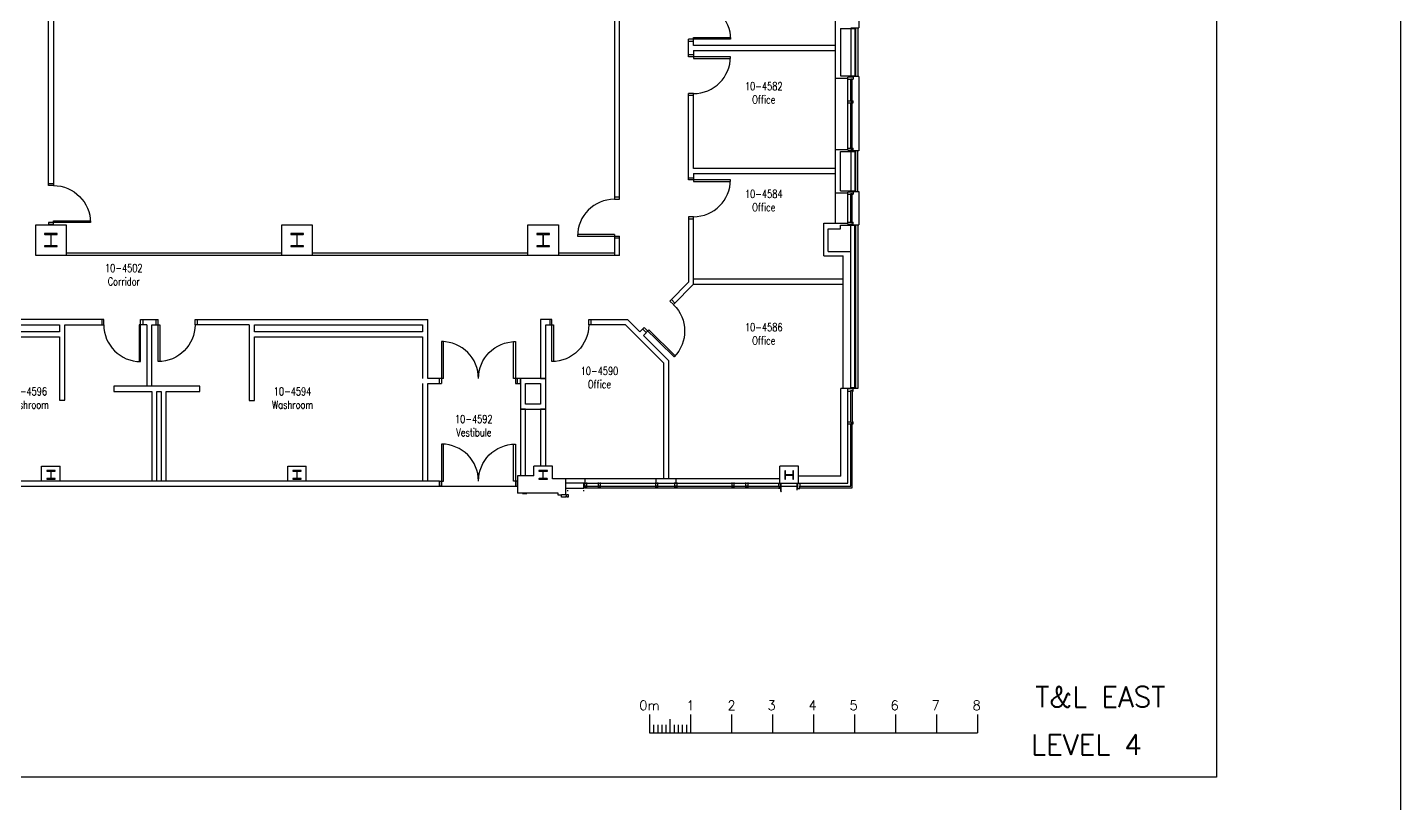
# Model space of a CAD drawing. Extents: x 11182 to 734459, y -1391328 to 152085.
# Drawn here: x 564736 to 598212, y -1111316 to -1092396 of the extents above; entities that cross this region are included whole.
import ezdxf
from ezdxf.enums import TextEntityAlignment as Align

# ---------------------------------------------------------------- set-up
doc = ezdxf.new("R2010")
doc.units = 0
doc.header["$LTSCALE"] = 500
doc.header["$MEASUREMENT"] = 0
doc.layers.get('0').update_dxf_attribs({"linetype": 'CONTINUOUS'})
doc.layers.add('0_Defpoints', color=106, linetype='CONTINUOUS', plot=False)
for name, color, linetype in [('0_room_data', 7, 'CONTINUOUS'), ('0_text', 7, 'CONTINUOUS'), ('1_Wall_Exist', 251, 'CONTINUOUS'), ('3_Text', 7, 'CONTINUOUS')]:
    doc.layers.add(name, color=color, linetype=linetype)
doc.styles.add('1_200', font='simplex.shx', dxfattribs={"width": 0.75, "height": 460})
doc.styles.get("Standard").update_dxf_attribs({"font": 'ROMANS', "height": 200})

# ---------------------------------------------------------------- blocks, each defined once
blk = doc.blocks.new('room_data')
at = {"layer": '3_Text', "style": '1_200', "width": 0.75}
for tag, p in [('ROOMNUM', (0, 0)), ('ROOMUSE', (0, -575))]:
    blk.add_attdef(tag, text='', height=345, dxfattribs=at).set_placement(p, align=Align.MIDDLE_CENTER)

msp = doc.modelspace()

# ---------------------------------------------------------------- linework, layer by layer
for p, q in [((579901, -1109148), (579901, -1109593)), ((580401, -1109261), (580401, -1109593)), ((580901, -1109148), (580901, -1109593)), ((581901, -1109148), (581901, -1109593)), ((582901, -1109148), (582901, -1109593)), ((583901, -1109148), (583901, -1109593)), ((584901, -1109148), (584901, -1109593)), ((585901, -1109148), (585901, -1109593)), ((586901, -1109148), (586901, -1109593)), ((587901, -1109148), (587901, -1109593)), ((579901, -1109593), (587901, -1109593)), ((580001, -1109394), (580001, -1109593)), ((580101, -1109394), (580101, -1109593)), ((580201, -1109394), (580201, -1109593)), ((580301, -1109394), (580301, -1109593)), ((580501, -1109394), (580501, -1109593)), ((580601, -1109394), (580601, -1109593)), ((580701, -1109394), (580701, -1109593)), ((580801, -1109394), (580801, -1109593))]:
    msp.add_line(p, q)
at = {"layer": '0_Defpoints'}
msp.add_line((598212, -1033261), (598212, -1136702), dxfattribs=at)
msp.add_lwpolyline([(536091, -1073659), (593726, -1073659), (593726, -1110675), (536091, -1110675)], close=True, dxfattribs=at)
at = {"layer": '1_Wall_Exist'}
for p, q in [((584437, -1097169), (584437, -1086954)), ((565246, -1096251), (565246, -1087591)), ((579171, -1096585), (579171, -1087591)), ((565371, -1089643), (565371, -1096251)), ((579046, -1089643), (579046, -1096585)), ((585003, -1090594), (585003, -1092404)), ((580975, -1092834), (580975, -1092644)), ((580975, -1092644), (581875, -1092644)), ((581875, -1092644), (581875, -1092684)), ((584558, -1092419), (584933, -1092419)), ((584558, -1092419), (584558, -1093579)), ((584808, -1092404), (585003, -1092404)), ((584808, -1092419), (584808, -1093579)), ((584908, -1092419), (584908, -1093579)), ((584933, -1093579), (584933, -1092419)), ((584978, -1092404), (584978, -1093594)), ((580850, -1093109), (580850, -1092684)), ((581875, -1092684), (580850, -1092684)), ((580850, -1092734), (580975, -1092734)), ((584437, -1092834), (580975, -1092834)), ((580975, -1092959), (584437, -1092959)), ((580975, -1092959), (580975, -1093149)), ((580850, -1093059), (580975, -1093059)), ((581875, -1093109), (580850, -1093109)), ((580975, -1093149), (581875, -1093149)), ((581875, -1093149), (581875, -1093109)), ((584437, -1093629), (584735, -1093629)), ((584558, -1093579), (584933, -1093579)), ((584735, -1095389), (584735, -1093609)), ((584864, -1093609), (584735, -1093609)), ((585003, -1093594), (584808, -1093594)), ((584808, -1094197), (584808, -1093645)), ((584808, -1093645), (584845, -1093645)), ((584845, -1094197), (584845, -1093645)), ((584864, -1093609), (584864, -1093659)), ((585003, -1093594), (585003, -1095404)), ((584735, -1093659), (584808, -1093659)), ((584845, -1093659), (584864, -1093659)), ((580850, -1096109), (580850, -1094009)), ((580975, -1094009), (580850, -1094009)), ((580975, -1094059), (580850, -1094059)), ((580975, -1095834), (580975, -1094009)), ((584735, -1094184), (584808, -1094184)), ((584735, -1094234), (584808, -1094234)), ((584808, -1094197), (584845, -1094197)), ((584808, -1095352), (584808, -1094222)), ((584808, -1094222), (584845, -1094222)), ((584845, -1094184), (584864, -1094184)), ((584845, -1095352), (584845, -1094222)), ((584845, -1094234), (584864, -1094234)), ((584864, -1094234), (584864, -1094184)), ((584437, -1095369), (584735, -1095369)), ((584558, -1095419), (584933, -1095419)), ((584558, -1096379), (584558, -1095419)), ((584735, -1095339), (584808, -1095339)), ((584735, -1095389), (584864, -1095389)), ((584808, -1095352), (584845, -1095352)), ((585003, -1095404), (584808, -1095404)), ((584808, -1095419), (584808, -1096379)), ((584845, -1095339), (584864, -1095339)), ((584864, -1095389), (584864, -1095339)), ((584908, -1095419), (584908, -1096379)), ((584933, -1096379), (584933, -1095419)), ((584978, -1096394), (584978, -1095404)), ((584437, -1095834), (580975, -1095834)), ((580975, -1095959), (584437, -1095959)), ((580975, -1095959), (580975, -1096149)), ((565246, -1096201), (565371, -1096201)), ((565371, -1096251), (565246, -1096251)), ((580850, -1096059), (580975, -1096059)), ((581875, -1096109), (580850, -1096109)), ((580975, -1096149), (581875, -1096149)), ((581875, -1096149), (581875, -1096109)), ((579171, -1096535), (579046, -1096535)), ((579046, -1096585), (579171, -1096585)), ((584437, -1096429), (584735, -1096429)), ((584558, -1096379), (584933, -1096379)), ((584735, -1097189), (584735, -1096409)), ((584864, -1096409), (584735, -1096409)), ((584735, -1096459), (584808, -1096459)), ((584808, -1096394), (585003, -1096394)), ((584808, -1097152), (584808, -1096445)), ((584808, -1096445), (584845, -1096445)), ((584845, -1097152), (584845, -1096445)), ((584845, -1096459), (584864, -1096459)), ((584864, -1096409), (584864, -1096459)), ((585003, -1096394), (585003, -1097204)), ((564937, -1097952), (564937, -1097206)), ((564937, -1097206), (565680, -1097206)), ((565246, -1097151), (565246, -1097206)), ((566271, -1097151), (565246, -1097151)), ((565371, -1097201), (565246, -1097201)), ((565371, -1097206), (565371, -1097111)), ((565371, -1097111), (566271, -1097111)), ((565680, -1097206), (565680, -1097952)), ((566271, -1097111), (566271, -1097151)), ((570937, -1097952), (570937, -1097206)), ((570937, -1097206), (571680, -1097206)), ((571680, -1097206), (571680, -1097952)), ((576937, -1097952), (576937, -1097206)), ((576937, -1097206), (577680, -1097206)), ((577680, -1097206), (577680, -1097952)), ((580850, -1097009), (580850, -1098607)), ((580975, -1097009), (580850, -1097009)), ((580850, -1097059), (580975, -1097059)), ((580975, -1098658), (580975, -1097009)), ((584150, -1097962), (584150, -1097169)), ((584150, -1097169), (584735, -1097169)), ((584258, -1097304), (584558, -1097304)), ((584258, -1097854), (584258, -1097304)), ((584558, -1097219), (584933, -1097219)), ((584558, -1097304), (584558, -1097219)), ((584735, -1097139), (584808, -1097139)), ((584735, -1097189), (584864, -1097189)), ((584808, -1097152), (584845, -1097152)), ((584808, -1097204), (585003, -1097204)), ((584808, -1101199), (584808, -1097219)), ((584845, -1097139), (584864, -1097139)), ((584864, -1097189), (584864, -1097139)), ((584908, -1101184), (584908, -1097219)), ((584933, -1101184), (584933, -1097219)), ((584978, -1097204), (584978, -1101194)), ((565462, -1097422), (565155, -1097422)), ((565155, -1097422), (565155, -1097438)), ((565158, -1097441), (565299, -1097441)), ((565302, -1097444), (565302, -1097714)), ((565314, -1097714), (565314, -1097444)), ((565317, -1097441), (565459, -1097441)), ((565462, -1097438), (565462, -1097422)), ((571462, -1097422), (571155, -1097422)), ((571155, -1097422), (571155, -1097438)), ((571158, -1097441), (571299, -1097441)), ((571302, -1097444), (571302, -1097714)), ((571314, -1097714), (571314, -1097444)), ((571317, -1097441), (571459, -1097441)), ((571462, -1097438), (571462, -1097422)), ((577462, -1097422), (577155, -1097422)), ((577155, -1097422), (577155, -1097438)), ((577158, -1097441), (577299, -1097441)), ((577302, -1097444), (577302, -1097714)), ((577314, -1097714), (577314, -1097444)), ((577317, -1097441), (577459, -1097441)), ((577462, -1097438), (577462, -1097422)), ((579046, -1097445), (578146, -1097445)), ((578146, -1097445), (578146, -1097485)), ((578146, -1097485), (579171, -1097485)), ((579046, -1097445), (579046, -1097952)), ((579171, -1097535), (579046, -1097535)), ((579171, -1097952), (579171, -1097485)), ((579171, -1097952), (564937, -1097952)), ((565155, -1097720), (565155, -1097736)), ((565155, -1097736), (565462, -1097736)), ((565299, -1097717), (565158, -1097717)), ((565459, -1097717), (565317, -1097717)), ((565462, -1097736), (565462, -1097720)), ((570937, -1097902), (565680, -1097902)), ((571155, -1097720), (571155, -1097736)), ((571155, -1097736), (571462, -1097736)), ((571299, -1097717), (571158, -1097717)), ((571459, -1097717), (571317, -1097717)), ((571462, -1097736), (571462, -1097720)), ((576937, -1097902), (571680, -1097902)), ((577155, -1097720), (577155, -1097736)), ((577155, -1097736), (577462, -1097736)), ((577299, -1097717), (577158, -1097717)), ((577459, -1097717), (577317, -1097717)), ((577462, -1097736), (577462, -1097720)), ((579046, -1097902), (577680, -1097902)), ((584150, -1097962), (584627, -1097962)), ((584258, -1097854), (584808, -1097854)), ((584627, -1101199), (584627, -1097962)), ((580399, -1099067), (580850, -1098607)), ((580975, -1098658), (580488, -1099154)), ((584627, -1098533), (580975, -1098533)), ((580975, -1098658), (584627, -1098658)), ((580488, -1099154), (580399, -1099067)), ((580434, -1099031), (580523, -1099119)), ((566596, -1099517), (562246, -1099517)), ((562371, -1099642), (565521, -1099642)), ((565521, -1099642), (565521, -1099817)), ((565646, -1099642), (566596, -1099642)), ((565646, -1101482), (565646, -1099642)), ((566546, -1099517), (566546, -1099642)), ((566596, -1099642), (566596, -1099517)), ((567646, -1099642), (567456, -1099642)), ((567456, -1099642), (567456, -1100542)), ((567496, -1100542), (567496, -1099517)), ((567496, -1099517), (567921, -1099517)), ((567546, -1099517), (567546, -1099642)), ((567646, -1099642), (567646, -1101142)), ((567771, -1099642), (567961, -1099642)), ((567771, -1101142), (567771, -1099642)), ((567871, -1099642), (567871, -1099517)), ((567921, -1100542), (567921, -1099517)), ((567961, -1099642), (567961, -1100542)), ((568821, -1099517), (574496, -1099517)), ((568821, -1099642), (568821, -1099517)), ((570145, -1099642), (568821, -1099642)), ((568871, -1099517), (568871, -1099642)), ((570145, -1099642), (570145, -1101493)), ((570270, -1099642), (574371, -1099642)), ((570270, -1099817), (570270, -1099642)), ((574371, -1099642), (574371, -1099817)), ((574496, -1100954), (574496, -1099517)), ((577521, -1099517), (577246, -1099517)), ((577246, -1099517), (577246, -1100954)), ((577371, -1099642), (577561, -1099642)), ((577371, -1103088), (577371, -1099642)), ((577471, -1099517), (577471, -1099642)), ((577521, -1100542), (577521, -1099517)), ((577561, -1099642), (577561, -1100542)), ((578421, -1099517), (579365, -1099517)), ((578421, -1099642), (578421, -1099517)), ((579314, -1099642), (578421, -1099642)), ((578471, -1099517), (578471, -1099642)), ((579314, -1099642), (579576, -1099904)), ((579664, -1099816), (579365, -1099517)), ((565521, -1099817), (562371, -1099817)), ((562371, -1099942), (565521, -1099942)), ((565521, -1099942), (565521, -1101482)), ((574371, -1099817), (570270, -1099817)), ((570270, -1099942), (574371, -1099942)), ((570270, -1101493), (570270, -1099942)), ((574371, -1099942), (574371, -1100954)), ((579576, -1099904), (580246, -1100574)), ((579768, -1099709), (579664, -1099816)), ((579823, -1099833), (579733, -1099745)), ((579753, -1099904), (579886, -1099768)), ((580371, -1100522), (579753, -1099904)), ((580500, -1100427), (579768, -1099709)), ((579886, -1099768), (580528, -1100399)), ((574877, -1100054), (574832, -1100054)), ((574832, -1100054), (574832, -1101079)), ((574877, -1100954), (574877, -1100054)), ((576588, -1100954), (576588, -1100054)), ((576588, -1100054), (576632, -1100054)), ((576632, -1100054), (576632, -1101079)), ((567456, -1100542), (567496, -1100542)), ((567961, -1100542), (567921, -1100542)), ((577561, -1100542), (577521, -1100542)), ((580246, -1100574), (580246, -1103398)), ((580371, -1103398), (580371, -1100522)), ((580528, -1100399), (580500, -1100427)), ((574877, -1100954), (574496, -1100954)), ((574782, -1101079), (574782, -1100954)), ((576632, -1100954), (576588, -1100954)), ((576755, -1100954), (576632, -1100954)), ((576683, -1101079), (576683, -1100954)), ((576755, -1101079), (576755, -1100954)), ((576755, -1100954), (576755, -1103323)), ((577371, -1100954), (576755, -1100954)), ((577246, -1100954), (577371, -1100954)), ((566842, -1101142), (566842, -1101267)), ((568942, -1101142), (566842, -1101142)), ((566842, -1101267), (567767, -1101267)), ((567767, -1101267), (567767, -1103452)), ((567892, -1103452), (567892, -1101267)), ((567892, -1101267), (567992, -1101267)), ((567992, -1101267), (567992, -1103452)), ((568117, -1103452), (568117, -1101267)), ((568117, -1101267), (568942, -1101267)), ((568942, -1101267), (568942, -1101142)), ((574371, -1101079), (574371, -1103452)), ((574496, -1103452), (574496, -1101079)), ((574496, -1101079), (574832, -1101079)), ((576632, -1101079), (576755, -1101079)), ((576880, -1101079), (577246, -1101079)), ((576880, -1101579), (576880, -1101079)), ((577246, -1101079), (577246, -1101579)), ((584567, -1103338), (584567, -1101199)), ((584808, -1101199), (584567, -1101199)), ((584735, -1103506), (584735, -1101209)), ((584864, -1101209), (584735, -1101209)), ((584735, -1101259), (584808, -1101259)), ((584933, -1101184), (584808, -1101184)), ((584978, -1101194), (584808, -1101194)), ((584808, -1101247), (584845, -1101247)), ((584808, -1102023), (584808, -1101247)), ((584845, -1101247), (584845, -1102023)), ((584845, -1101259), (584864, -1101259)), ((584864, -1101259), (584864, -1101209)), ((565521, -1101482), (565646, -1101482)), ((570145, -1101493), (570270, -1101493)), ((577246, -1101579), (576880, -1101579)), ((576880, -1101704), (576755, -1101704)), ((576755, -1101704), (577371, -1101704)), ((576880, -1103323), (576880, -1101704)), ((577371, -1101704), (577246, -1101704)), ((577246, -1101704), (577246, -1103088)), ((584735, -1102009), (584808, -1102009)), ((584808, -1102023), (584845, -1102023)), ((584845, -1102009), (584864, -1102009)), ((584864, -1102059), (584864, -1102009)), ((584735, -1102059), (584808, -1102059)), ((584808, -1103579), (584808, -1102048)), ((584808, -1102048), (584845, -1102048)), ((584845, -1103616), (584845, -1102048)), ((584845, -1102059), (584864, -1102059)), ((574877, -1102554), (574832, -1102554)), ((574832, -1102554), (574832, -1103579)), ((574877, -1103454), (574877, -1102554)), ((576588, -1103454), (576588, -1102554)), ((576588, -1102554), (576632, -1102554)), ((576632, -1102554), (576632, -1103579)), ((565082, -1103088), (565534, -1103088)), ((565082, -1103452), (565082, -1103088)), ((565411, -1103196), (565205, -1103196)), ((565205, -1103196), (565205, -1103211)), ((565208, -1103214), (565300, -1103214)), ((565303, -1103217), (565303, -1103392)), ((565313, -1103392), (565313, -1103217)), ((565316, -1103214), (565408, -1103214)), ((565411, -1103211), (565411, -1103196)), ((565534, -1103452), (565534, -1103088)), ((571082, -1103088), (571534, -1103088)), ((571082, -1103452), (571082, -1103088)), ((571411, -1103196), (571205, -1103196)), ((571205, -1103196), (571205, -1103211)), ((571208, -1103214), (571300, -1103214)), ((571303, -1103217), (571303, -1103392)), ((571313, -1103392), (571313, -1103217)), ((571316, -1103214), (571408, -1103214)), ((571411, -1103211), (571411, -1103196)), ((571534, -1103452), (571534, -1103088)), ((577082, -1103323), (576683, -1103323)), ((576683, -1103323), (576683, -1103751)), ((577534, -1103088), (577082, -1103088)), ((577082, -1103323), (577082, -1103088)), ((577411, -1103196), (577205, -1103196)), ((577205, -1103196), (577205, -1103211)), ((577208, -1103214), (577300, -1103214)), ((577303, -1103217), (577303, -1103392)), ((577313, -1103392), (577313, -1103217)), ((577316, -1103214), (577408, -1103214)), ((577411, -1103211), (577411, -1103196)), ((577534, -1103398), (577534, -1103088)), ((583534, -1103088), (583082, -1103088)), ((583082, -1103504), (583082, -1103088)), ((583215, -1103201), (583200, -1103201)), ((583200, -1103201), (583200, -1103407)), ((583218, -1103296), (583218, -1103204)), ((583218, -1103404), (583218, -1103312)), ((583396, -1103299), (583221, -1103299)), ((583221, -1103309), (583396, -1103309)), ((583399, -1103204), (583399, -1103296)), ((583399, -1103312), (583399, -1103404)), ((583416, -1103201), (583402, -1103201)), ((583416, -1103407), (583416, -1103201)), ((583534, -1103504), (583534, -1103088)), ((584567, -1103338), (583534, -1103338)), ((560061, -1103576), (574782, -1103576)), ((561962, -1103452), (574782, -1103452)), ((565205, -1103398), (565205, -1103412)), ((565205, -1103412), (565411, -1103412)), ((565300, -1103395), (565208, -1103395)), ((565408, -1103395), (565316, -1103395)), ((565411, -1103412), (565411, -1103398)), ((571205, -1103398), (571205, -1103412)), ((571205, -1103412), (571411, -1103412)), ((571300, -1103395), (571208, -1103395)), ((571408, -1103395), (571316, -1103395)), ((571411, -1103412), (571411, -1103398)), ((574782, -1103452), (574782, -1103576)), ((574782, -1103579), (574782, -1103454)), ((574782, -1103454), (574877, -1103454)), ((574782, -1103576), (576683, -1103579)), ((574832, -1103579), (574782, -1103579)), ((576683, -1103454), (576588, -1103454)), ((576632, -1103579), (576683, -1103579)), ((576683, -1103579), (576683, -1103454)), ((577205, -1103398), (577205, -1103412)), ((577205, -1103412), (577411, -1103412)), ((577300, -1103395), (577208, -1103395)), ((577408, -1103395), (577316, -1103395)), ((577411, -1103412), (577411, -1103398)), ((583082, -1103398), (577534, -1103398)), ((577858, -1103779), (577858, -1103398)), ((578318, -1103504), (577858, -1103504)), ((577858, -1103629), (578303, -1103629)), ((577913, -1103704), (577913, -1103679)), ((578303, -1103629), (578303, -1103504)), ((578303, -1103704), (578303, -1103679)), ((578315, -1103490), (578315, -1103563)), ((578315, -1103506), (583095, -1103506)), ((578315, -1103579), (583059, -1103579)), ((578315, -1103600), (578315, -1103619)), ((578315, -1103616), (583059, -1103616)), ((578315, -1103619), (578365, -1103619)), ((578326, -1103563), (578326, -1103600)), ((578334, -1103506), (578334, -1103398)), ((578351, -1103563), (578351, -1103600)), ((578365, -1103490), (578365, -1103563)), ((578365, -1103600), (578365, -1103619)), ((578650, -1103490), (578650, -1103563)), ((578650, -1103600), (578650, -1103619)), ((578650, -1103619), (578700, -1103619)), ((578661, -1103563), (578661, -1103600)), ((578686, -1103563), (578686, -1103600)), ((578700, -1103490), (578700, -1103563)), ((578700, -1103600), (578700, -1103619)), ((580045, -1103490), (580045, -1103563)), ((580045, -1103600), (580045, -1103619)), ((580045, -1103619), (580095, -1103619)), ((580056, -1103563), (580056, -1103600)), ((580061, -1103506), (580061, -1103398)), ((580081, -1103563), (580081, -1103600)), ((580095, -1103490), (580095, -1103563)), ((580095, -1103600), (580095, -1103619)), ((580515, -1103490), (580515, -1103563)), ((580515, -1103600), (580515, -1103619)), ((580515, -1103619), (580565, -1103619)), ((580526, -1103563), (580526, -1103600)), ((580549, -1103506), (580549, -1103398)), ((580551, -1103563), (580551, -1103600)), ((580565, -1103490), (580565, -1103563)), ((580565, -1103600), (580565, -1103619)), ((581910, -1103490), (581910, -1103563)), ((581910, -1103600), (581910, -1103619)), ((581910, -1103619), (581960, -1103619)), ((581921, -1103563), (581921, -1103600)), ((581946, -1103563), (581946, -1103600)), ((581960, -1103490), (581960, -1103563)), ((581960, -1103600), (581960, -1103619)), ((582245, -1103490), (582245, -1103563)), ((582245, -1103600), (582245, -1103619)), ((582245, -1103619), (582295, -1103619)), ((582256, -1103563), (582256, -1103600)), ((582281, -1103563), (582281, -1103600)), ((582295, -1103490), (582295, -1103563)), ((582295, -1103600), (582295, -1103619)), ((583045, -1103506), (583045, -1103579)), ((583045, -1103616), (583045, -1103635)), ((583095, -1103635), (583045, -1103635)), ((583059, -1103579), (583059, -1103616)), ((583086, -1103525), (583086, -1103524)), ((583086, -1103524), (583102, -1103524)), ((583101, -1103525), (583086, -1103525)), ((583095, -1103635), (583095, -1103506)), ((583098, -1103504), (583518, -1103504)), ((583106, -1103709), (583101, -1103525)), ((583102, -1103524), (583107, -1103708)), ((583113, -1103679), (583113, -1103504)), ((583113, -1103579), (583503, -1103579)), ((583200, -1103407), (583215, -1103407)), ((583402, -1103407), (583416, -1103407)), ((583503, -1103679), (583503, -1103504)), ((583518, -1103506), (584735, -1103506)), ((583518, -1103635), (583518, -1103506)), ((583518, -1103635), (583568, -1103635)), ((583555, -1103579), (584808, -1103579)), ((583555, -1103579), (583555, -1103616)), ((583555, -1103616), (584845, -1103616)), ((583568, -1103506), (583568, -1103579)), ((583568, -1103616), (583568, -1103635)), ((577677, -1103751), (576683, -1103751)), ((576808, -1103754), (576908, -1103754)), ((577677, -1103795), (577677, -1103751)), ((577757, -1103795), (577677, -1103795)), ((577757, -1103779), (577858, -1103779)), ((577757, -1103843), (577757, -1103779)), ((577858, -1103843), (577757, -1103843)), ((577858, -1103779), (577858, -1103797)), ((577858, -1103797), (577889, -1103797)), ((577889, -1103825), (577858, -1103825)), ((577858, -1103825), (577858, -1103843)), ((577889, -1103797), (577889, -1103779)), ((577889, -1103779), (577917, -1103779)), ((577889, -1103843), (577889, -1103825)), ((577917, -1103843), (577889, -1103843)), ((577917, -1103779), (577917, -1103843)), ((583111, -1103709), (583106, -1103709)), ((583107, -1103708), (583110, -1103708)), ((583110, -1103708), (583110, -1103700)), ((583110, -1103700), (583111, -1103700)), ((583111, -1103700), (583111, -1103709))]:
    msp.add_line(p, q, dxfattribs=at)
at = {"layer": '1_Wall_Exist', "extrusion": (0, 0, -1)}
for centre, start, end in [((-580975, -1092684), 90, 180), ((-565371, -1097151), 90, 180), ((-579858, -1099797), 134.4571, 224.4571), ((-567921, -1099642), 180, 270), ((-577521, -1099642), 180, 270), ((-576632, -1100954), 360, 90), ((-576632, -1103454), 360, 90)]:
    msp.add_arc(centre, 900, start, end, dxfattribs=at)
at = {"layer": '1_Wall_Exist'}
for centre, radius, start, end in [((580975, -1093109), 900, 270, 0), ((580975, -1096109), 900, 270, 0), ((579046, -1097485), 900, 90, 180), ((565158, -1097438), 3, 180, 270), ((565299, -1097444), 3, 0, 90), ((565317, -1097444), 3, 90, 180), ((565459, -1097438), 3, 270, 0), ((571158, -1097438), 3, 180, 270), ((571299, -1097444), 3, 0, 90), ((571317, -1097444), 3, 90, 180), ((571459, -1097438), 3, 270, 0), ((577158, -1097438), 3, 180, 270), ((577299, -1097444), 3, 0, 90), ((577317, -1097444), 3, 90, 180), ((577459, -1097438), 3, 270, 0), ((565158, -1097720), 3, 90, 180), ((565299, -1097714), 3, 270, 0), ((565317, -1097714), 3, 180, 270), ((565459, -1097720), 3, 0, 90), ((571158, -1097720), 3, 90, 180), ((571299, -1097714), 3, 270, 0), ((571317, -1097714), 3, 180, 270), ((571459, -1097720), 3, 0, 90), ((577158, -1097720), 3, 90, 180), ((577299, -1097714), 3, 270, 0), ((577317, -1097714), 3, 180, 270), ((577459, -1097720), 3, 0, 90), ((567496, -1099642), 900, 180, 270), ((574832, -1100954), 900, 0, 90), ((574832, -1103454), 900, 0, 90), ((565208, -1103211), 3, 180, 270), ((565300, -1103217), 3, 0, 90), ((565316, -1103217), 3, 90, 180), ((565408, -1103211), 3, 270, 0), ((571208, -1103211), 3, 180, 270), ((571300, -1103217), 3, 0, 90), ((571316, -1103217), 3, 90, 180), ((571408, -1103211), 3, 270, 0), ((577208, -1103211), 3, 180, 270), ((577300, -1103217), 3, 0, 90), ((577316, -1103217), 3, 90, 180), ((577408, -1103211), 3, 270, 0), ((583215, -1103204), 3, 0, 90), ((583221, -1103296), 3, 180, 270), ((583221, -1103312), 3, 90, 180), ((583396, -1103296), 3, 270, 0), ((583396, -1103312), 3, 0, 90), ((583402, -1103204), 3, 90, 180), ((565208, -1103398), 3, 90, 180), ((565300, -1103392), 3, 270, 0), ((565316, -1103392), 3, 180, 270), ((565408, -1103398), 3, 0, 90), ((571208, -1103398), 3, 90, 180), ((571300, -1103392), 3, 270, 0), ((571316, -1103392), 3, 180, 270), ((571408, -1103398), 3, 0, 90), ((577208, -1103398), 3, 90, 180), ((577300, -1103392), 3, 270, 0), ((577316, -1103392), 3, 180, 270), ((577408, -1103398), 3, 0, 90), ((583215, -1103404), 3, 270, 0), ((583402, -1103404), 3, 180, 270)]:
    msp.add_arc(centre, radius, start, end, dxfattribs=at)

# ---------------------------------------------------------------- block references
at = {"layer": '0_room_data', "xscale": 0.5657139806978375, "yscale": 0.5657139806978375, "zscale": 0.5657139806978375}
for p, values in [((582687, -1093829), {'ROOMNUM': '10-4582', 'ROOMUSE': 'Office'}), ((582687, -1096454), {'ROOMNUM': '10-4584', 'ROOMUSE': 'Office'}), ((567085, -1098262), {'ROOMNUM': '10-4502', 'ROOMUSE': 'Corridor'}), ((582687, -1099705), {'ROOMNUM': '10-4586', 'ROOMUSE': 'Office'}), ((578682, -1100768), {'ROOMNUM': '10-4590', 'ROOMUSE': 'Office'}), ((564756, -1101267), {'ROOMNUM': '10-4596', 'ROOMUSE': 'Washroom'}), ((571199, -1101267), {'ROOMNUM': '10-4594', 'ROOMUSE': 'Washroom'}), ((575618, -1101942), {'ROOMNUM': '10-4592', 'ROOMUSE': 'Vestibule'})]:
    msp.add_blockref('room_data', p, dxfattribs=at).add_auto_attribs(values)

# ---------------------------------------------------------------- texts
at = {"layer": '0_text'}
for s, p in [('T&L EAST', (589306, -1108966)), ('LEVEL 4', (589206, -1110132))]:
    msp.add_text(s, height=500, rotation=0, dxfattribs=at).set_placement(p)
for s, p in [('0m', (579901, -1108922)), ('1', (580901, -1108922)), ('2', (581901, -1108922)), ('3', (582878, -1108922)), ('4', (583878, -1108922)), ('5', (584878, -1108922)), ('6', (585878, -1108922)), ('7', (586878, -1108922)), ('8', (587878, -1108922))]:
    msp.add_text(s, height=231, rotation=0, dxfattribs=at).set_placement(p, align=Align.MIDDLE_CENTER)

doc.saveas('drawing.dxf')
